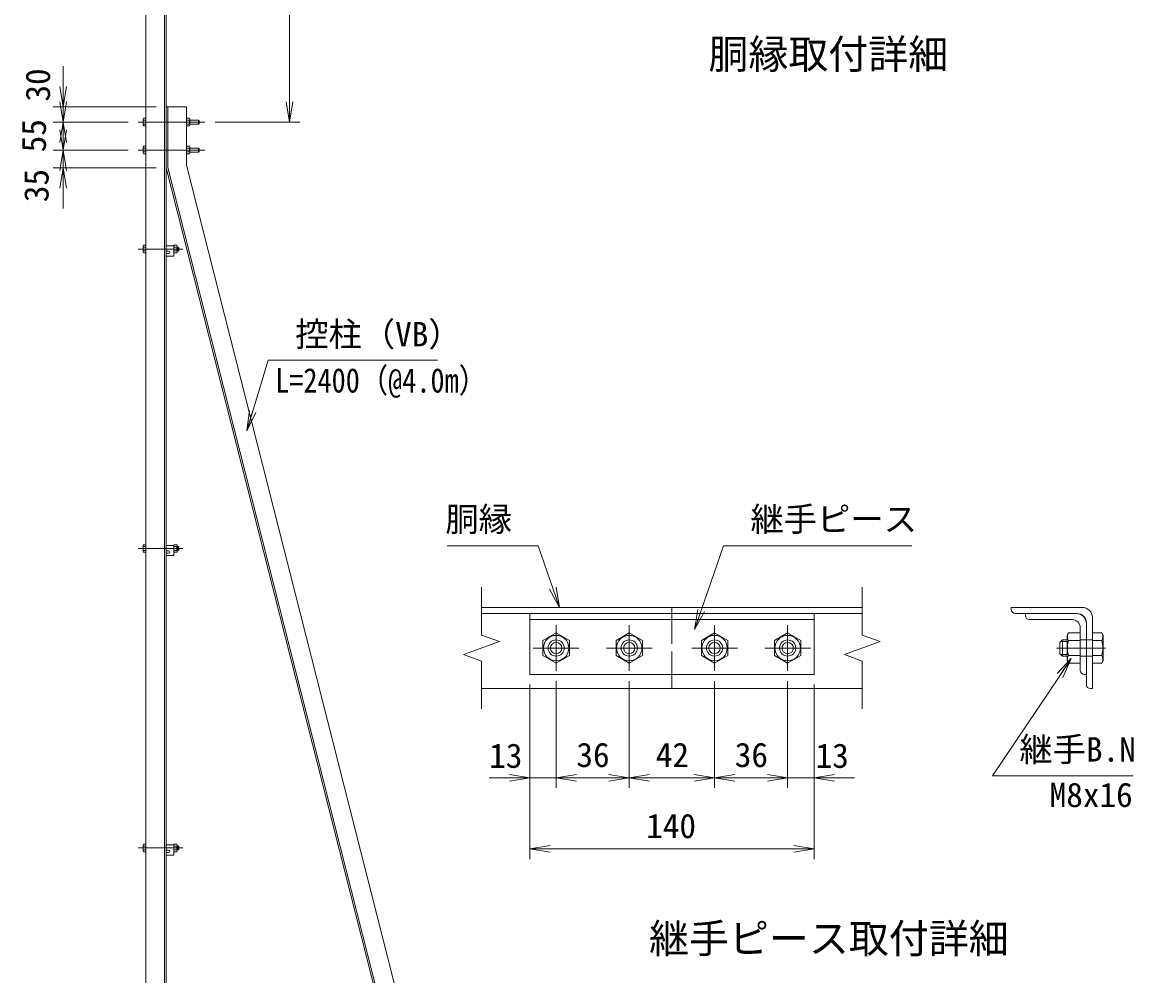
# Model space of a CAD drawing. Units: millimetres, scale not verified, with parts at other scales. Extents: x -4200 to 4200, y -2970 to 2970.
# Drawn here: x 471 to 2660, y -336 to 1543 of the extents above; entities that cross this region are included whole.
import ezdxf
from ezdxf.enums import TextEntityAlignment as Align

# ---------------------------------------------------------------- set-up
doc = ezdxf.new("R2010")
doc.units = ezdxf.units.MM
doc.header["$LTSCALE"] = 10
doc.linetypes.add('DASHED', pattern=[7.5, 6, -1.5])
doc.linetypes.add('USER1', pattern=[50.8, 31.75, -6.35, 6.35, -6.35])
for name, color, linetype, lineweight in [('0-0_D-STR1', 1, 'Continuous', 18), ('0-1_D-BMK', 2, 'USER1', 13), ('0-2_D-STR-DIM', 7, 'Continuous', 13), ('0-3_D-STR3', 3, 'Continuous', 13), ('0-6_D-STR-TXT', 7, 'Continuous', 13), ('0-7_0', 7, 'Continuous', 18)]:
    doc.layers.add(name, color=color, linetype=linetype, lineweight=lineweight)
doc.layers.add('0-8_D-TTL-TXT', color=7, linetype='Continuous')
doc.styles.add('ＭＳ ゴシック', font='')
doc.styles.get('ＭＳ ゴシック').set_extended_font_data('MS Gothic')

# ---------------------------------------------------------------- blocks, each defined once
blk = doc.blocks.new('_Open')
at = {"layer": '0-7_0'}
blk.add_line((-10, 1.667), (0, 0), dxfattribs=at)
blk.add_lwpolyline([(-10, -1.667), (0, 0), (-10, 0)], dxfattribs=at)

msp = doc.modelspace()

# ---------------------------------------------------------------- linework, layer by layer
at = {"layer": '0-0_D-STR1'}
for p, q in [((714.43, -1068.85), (714.43, 2301.15)), ((750.93, -1068.85), (750.93, 2301.15)), ((754.43, -1068.85), (754.43, 2301.15)), ((754.43, 1376.15), (794.43, 1376.15)), ((754.43, 1256.15), (754.43, 1376.15)), ((757.93, 1256.59), (757.93, 1376.15)), ((794.43, 1261.14), (794.43, 1376.15)), ((1254.43, -713.85), (754.43, 1256.15)), ((1257.93, -713.41), (757.93, 1256.59)), ((1294.43, -708.86), (794.43, 1261.14)), ((1375.63, 390.05), (2125.63, 390.05)), ((1375.63, 378.05), (2125.63, 378.05)), ((1750.63, 390.05), (1750.63, 378.05)), ((2558.98, 390.05), (2418.98, 390.05)), ((2418.98, 386.05), (2418.98, 390.05)), ((2548.98, 378.05), (2426.98, 378.05)), ((2566.98, 238.05), (2566.98, 360.05)), ((2578.98, 230.05), (2578.98, 370.05)), ((1750.63, 258.05), (1750.63, 230.05)), ((1375.63, 230.05), (2125.63, 230.05)), ((2574.98, 230.05), (2578.98, 230.05))]:
    msp.add_line(p, q, dxfattribs=at)
at = {"layer": '0-0_D-STR1', "color": 4, "linetype": 'DASHED', "lineweight": 13}
msp.add_line((1750.63, 378.05), (1750.63, 258.05), dxfattribs=at)
at = {"layer": '0-0_D-STR1'}
for centre, radius, start, end in [((2426.98, 386.05), 8, 180, 270), ((2548.98, 360.05), 18, 0, 90), ((2558.98, 370.05), 20, 0, 90), ((2574.98, 238.05), 8, 180, 270)]:
    msp.add_arc(centre, radius, start, end, dxfattribs=at)
at = {"layer": '0-1_D-BMK'}
for p, q in [((830.85, 1346.15), (699.43, 1346.15)), ((830.85, 1291.15), (699.43, 1291.15)), ((787.43, 1096.15), (699.43, 1096.15)), ((787.43, 506.15), (699.43, 506.15)), ((1522.63, 355.05), (1522.63, 265.05)), ((1666.63, 355.05), (1666.63, 265.05)), ((1834.63, 355.05), (1834.63, 265.05)), ((1978.63, 355.05), (1978.63, 265.05)), ((1477.63, 310.05), (1567.63, 310.05)), ((1621.63, 310.05), (1711.63, 310.05)), ((1789.63, 310.05), (1879.63, 310.05)), ((1933.63, 310.05), (2023.63, 310.05)), ((2508.18, 310.05), (2604.98, 310.05)), ((787.43, -83.85), (699.43, -83.85))]:
    msp.add_line(p, q, dxfattribs=at)
at = {"layer": '0-2_D-STR-DIM'}
for p, q in [((997.56, 2301.15), (997.56, 1346.15)), ((551.63, 1416.15), (551.63, 1456.15)), ((551.63, 1386.15), (551.63, 1426.15)), ((734.43, 1376.15), (531.63, 1376.15)), ((551.63, 1376.15), (551.63, 1346.15)), ((551.63, 1331.15), (551.63, 1371.15)), ((679.43, 1346.15), (531.63, 1346.15)), ((679.43, 1346.15), (531.63, 1346.15)), ((551.63, 1346.15), (551.63, 1291.15)), ((850.85, 1346.15), (1017.56, 1346.15)), ((551.63, 1306.15), (551.63, 1266.15)), ((679.43, 1291.15), (531.63, 1291.15)), ((679.43, 1291.15), (531.63, 1291.15)), ((551.63, 1291.15), (551.63, 1256.15)), ((734.43, 1256.15), (531.63, 1256.15)), ((551.63, 1251.15), (551.63, 1211.15)), ((551.63, 1216.15), (551.63, 1176.15)), ((1375.63, 430.05), (1375.63, 335.7)), ((2125.63, 430.05), (2125.63, 335.7)), ((2160.87, 322.87), (2125.63, 335.7)), ((2090.39, 297.22), (2160.87, 322.87)), ((2125.63, 284.39), (2090.39, 297.22)), ((1375.63, 284.39), (1375.63, 190.05)), ((2125.63, 284.39), (2125.63, 190.05)), ((1522.63, 245.05), (1522.63, 34.33)), ((1522.63, 245.05), (1522.63, 34.33)), ((1666.63, 245.05), (1666.63, 34.33)), ((1666.63, 245.05), (1666.63, 34.33)), ((1834.63, 245.05), (1834.63, 34.33)), ((1834.63, 245.05), (1834.63, 34.33)), ((1978.63, 245.05), (1978.63, 34.33)), ((1978.63, 245.05), (1978.63, 34.33)), ((1470.63, 238.05), (1470.63, -105.67)), ((1470.63, 238.05), (1470.63, 34.33)), ((2030.63, 238.05), (2030.63, -105.67)), ((2030.63, 238.05), (2030.63, 34.33)), ((1430.63, 54.33), (1390.63, 54.33)), ((1470.63, 54.33), (1522.63, 54.33)), ((1522.63, 54.33), (1666.63, 54.33)), ((1562.63, 54.33), (1602.63, 54.33)), ((1666.63, 54.33), (1834.63, 54.33)), ((1834.63, 54.33), (1978.63, 54.33)), ((1938.63, 54.33), (1898.63, 54.33)), ((1978.63, 54.33), (2030.63, 54.33)), ((2070.63, 54.33), (2110.63, 54.33)), ((1470.63, -85.67), (2030.63, -85.67))]:
    msp.add_line(p, q, dxfattribs=at)
msp.add_lwpolyline([(1375.63, 284.39), (1340.39, 297.22), (1410.87, 322.87), (1375.63, 335.7)], dxfattribs=at)
at = {"layer": '0-3_D-STR3'}
for p, q in [((709.13, 1352.45), (709.83, 1353.65)), ((709.13, 1352.45), (709.13, 1339.85)), ((709.13, 1339.85), (709.83, 1338.64)), ((714.43, 1353.65), (709.83, 1353.65)), ((714.43, 1349.9), (709.83, 1349.9)), ((714.43, 1342.4), (709.83, 1342.4)), ((714.43, 1338.64), (709.83, 1338.64)), ((714.43, 1353.65), (714.43, 1338.64)), ((794.43, 1353.65), (800.21, 1353.65)), ((794.43, 1338.64), (794.43, 1353.65)), ((794.43, 1349.9), (800.21, 1349.9)), ((794.43, 1342.4), (800.21, 1342.4)), ((794.43, 1338.64), (800.21, 1338.64)), ((800.21, 1353.65), (800.93, 1352.4)), ((800.21, 1338.64), (800.93, 1339.9)), ((800.93, 1339.9), (800.93, 1352.4)), ((800.93, 1350.15), (818.23, 1350.15)), ((800.93, 1342.15), (818.23, 1342.15)), ((818.23, 1350.15), (819.43, 1348.95)), ((818.23, 1350.15), (818.23, 1342.15)), ((818.23, 1342.15), (819.43, 1343.35)), ((819.43, 1348.95), (819.43, 1343.35)), ((709.13, 1297.45), (709.83, 1298.65)), ((709.13, 1297.45), (709.13, 1284.85)), ((714.43, 1298.65), (709.83, 1298.65)), ((714.43, 1294.9), (709.83, 1294.9)), ((714.43, 1298.65), (714.43, 1283.64)), ((794.43, 1283.64), (794.43, 1298.65)), ((794.43, 1294.9), (800.21, 1294.9)), ((800.93, 1284.9), (800.93, 1297.4)), ((800.93, 1295.15), (818.23, 1295.15)), ((818.23, 1295.15), (819.43, 1293.95)), ((819.43, 1293.95), (819.43, 1288.35)), ((709.13, 1284.85), (709.83, 1283.64)), ((714.43, 1287.4), (709.83, 1287.4)), ((714.43, 1283.64), (709.83, 1283.64)), ((794.43, 1287.4), (800.21, 1287.4)), ((800.93, 1287.15), (818.23, 1287.15)), ((709.13, 1102.45), (709.83, 1103.65)), ((709.13, 1102.45), (709.13, 1089.85)), ((714.43, 1103.65), (709.83, 1103.65)), ((714.43, 1099.9), (709.83, 1099.9)), ((714.43, 1103.65), (714.43, 1088.64)), ((769.43, 1102.15), (754.43, 1102.15)), ((769.43, 1088.64), (769.43, 1103.65)), ((769.43, 1102.15), (769.43, 1082.15)), ((769.43, 1099.9), (775.21, 1099.9)), ((775.93, 1089.9), (775.93, 1102.4)), ((775.93, 1100.15), (778.23, 1100.15)), ((778.23, 1100.15), (779.43, 1098.95)), ((779.43, 1098.95), (779.43, 1093.35)), ((709.13, 1089.85), (709.83, 1088.64)), ((714.43, 1092.4), (709.83, 1092.4)), ((714.43, 1088.64), (709.83, 1088.64)), ((759.18, 1091.65), (754.43, 1091.65)), ((759.18, 1087.15), (754.43, 1087.15)), ((754.43, 1087.15), (754.43, 1082.15)), ((769.43, 1082.15), (754.43, 1082.15)), ((769.43, 1092.4), (775.21, 1092.4)), ((775.93, 1092.15), (778.23, 1092.15)), ((709.13, 512.45), (709.83, 513.65)), ((709.13, 512.45), (709.13, 499.85)), ((714.43, 513.65), (709.83, 513.65)), ((714.43, 509.9), (709.83, 509.9)), ((714.43, 513.65), (714.43, 498.64)), ((769.43, 512.15), (754.43, 512.15)), ((769.43, 498.64), (769.43, 513.65)), ((769.43, 512.15), (769.43, 492.15)), ((769.43, 509.9), (775.21, 509.9)), ((775.93, 499.9), (775.93, 512.4)), ((775.93, 510.15), (778.23, 510.15)), ((778.23, 510.15), (779.43, 508.95)), ((779.43, 508.95), (779.43, 503.35)), ((709.13, 499.85), (709.83, 498.64)), ((714.43, 502.4), (709.83, 502.4)), ((714.43, 498.64), (709.83, 498.64)), ((759.18, 501.65), (754.43, 501.65)), ((759.18, 497.15), (754.43, 497.15)), ((754.43, 497.15), (754.43, 492.15)), ((769.43, 492.15), (754.43, 492.15)), ((769.43, 502.4), (775.21, 502.4)), ((775.93, 502.15), (778.23, 502.15)), ((1470.63, 378.05), (2030.63, 378.05)), ((1470.63, 378.05), (1470.63, 258.05)), ((2030.63, 378.05), (2030.63, 258.05)), ((2446.98, 378.05), (2446.98, 374.05)), ((2446.98, 378.05), (2546.98, 378.05)), ((1470.63, 366.05), (2030.63, 366.05)), ((2454.98, 366.05), (2538.98, 366.05)), ((2566.98, 358.05), (2566.98, 258.05)), ((1522.63, 340.07), (1496.63, 325.06)), ((1548.63, 325.06), (1522.63, 340.07)), ((1666.63, 340.07), (1640.63, 325.06)), ((1692.63, 325.06), (1666.63, 340.07)), ((1834.63, 340.07), (1808.63, 325.06)), ((1860.63, 325.06), (1834.63, 340.07)), ((1978.63, 340.07), (1952.63, 325.06)), ((2004.63, 325.06), (1978.63, 340.07)), ((2528.98, 335.05), (2528.98, 285.05)), ((2554.98, 350.05), (2554.98, 266.05)), ((2554.98, 340.07), (2554.98, 280.02)), ((2578.98, 280.02), (2578.98, 340.07)), ((2578.98, 340.07), (2597.4, 340.07)), ((2600.18, 335.25), (2597.4, 340.07)), ((2600.18, 284.85), (2600.18, 335.25)), ((1496.63, 325.06), (1496.63, 295.03)), ((1548.63, 295.03), (1548.63, 325.06)), ((1640.63, 325.06), (1640.63, 295.03)), ((1692.63, 295.03), (1692.63, 325.06)), ((1808.63, 325.06), (1808.63, 295.03)), ((1860.63, 295.03), (1860.63, 325.06)), ((1952.63, 325.06), (1952.63, 295.03)), ((2004.63, 295.03), (2004.63, 325.06)), ((2514.98, 298.85), (2514.98, 321.25)), ((2528.98, 323.05), (2516.78, 323.05)), ((2528.98, 326.05), (2519.78, 326.05)), ((2554.98, 325.06), (2531.88, 325.06)), ((2578.98, 326.05), (2554.98, 326.05)), ((2578.98, 325.06), (2597.4, 325.06)), ((1496.63, 295.03), (1522.63, 280.02)), ((1522.63, 280.02), (1548.63, 295.03)), ((1640.63, 295.03), (1666.63, 280.02)), ((1666.63, 280.02), (1692.63, 295.03)), ((1808.63, 295.03), (1834.63, 280.02)), ((1834.63, 280.02), (1860.63, 295.03)), ((1952.63, 295.03), (1978.63, 280.02)), ((1978.63, 280.02), (2004.63, 295.03)), ((2519.78, 294.05), (2514.98, 298.85)), ((2528.98, 297.05), (2516.78, 297.05)), ((2528.98, 294.05), (2519.78, 294.05)), ((2554.98, 295.03), (2531.88, 295.03)), ((2578.98, 294.05), (2554.98, 294.05)), ((2578.98, 295.03), (2597.4, 295.03)), ((2600.18, 284.85), (2597.4, 280.02)), ((2578.98, 280.02), (2597.4, 280.02)), ((1470.63, 258.05), (2030.63, 258.05)), ((2562.98, 258.05), (2566.98, 258.05)), ((709.13, -77.55), (709.83, -76.35)), ((709.13, -77.55), (709.13, -90.15)), ((714.43, -76.35), (709.83, -76.35)), ((714.43, -80.1), (709.83, -80.1)), ((714.43, -76.35), (714.43, -91.36)), ((769.43, -77.85), (754.43, -77.85)), ((769.43, -76.35), (775.21, -76.35)), ((769.43, -91.36), (769.43, -76.35)), ((769.43, -77.85), (769.43, -97.85)), ((769.43, -80.1), (775.21, -80.1)), ((775.21, -76.35), (775.93, -77.6)), ((775.93, -90.1), (775.93, -77.6)), ((775.93, -79.85), (778.23, -79.85)), ((778.23, -79.85), (779.43, -81.05)), ((778.23, -79.85), (778.23, -87.85)), ((778.23, -87.85), (779.43, -86.65)), ((779.43, -81.05), (779.43, -86.65)), ((709.13, -90.15), (709.83, -91.36)), ((714.43, -87.6), (709.83, -87.6)), ((714.43, -91.36), (709.83, -91.36)), ((759.18, -88.35), (754.43, -88.35)), ((754.43, -92.85), (754.43, -97.85)), ((759.18, -92.85), (754.43, -92.85)), ((769.43, -97.85), (754.43, -97.85)), ((769.43, -87.6), (775.21, -87.6)), ((769.43, -91.36), (775.21, -91.36)), ((775.21, -91.36), (775.93, -90.1)), ((775.93, -87.85), (778.23, -87.85))]:
    msp.add_line(p, q, dxfattribs=at)
for points in [[(794.43, 1298.65), (800.21, 1298.65), (800.93, 1297.4)], [(818.23, 1295.15), (818.23, 1287.15), (819.43, 1288.35)], [(794.43, 1283.64), (800.21, 1283.64), (800.93, 1284.9)], [(769.43, 1103.65), (775.21, 1103.65), (775.93, 1102.4)], [(778.23, 1100.15), (778.23, 1092.15), (779.43, 1093.35)], [(769.43, 1088.64), (775.21, 1088.64), (775.93, 1089.9)], [(769.43, 513.65), (775.21, 513.65), (775.93, 512.4)], [(778.23, 510.15), (778.23, 502.15), (779.43, 503.35)], [(769.43, 498.64), (775.21, 498.64), (775.93, 499.9)], [(2554.98, 340.07), (2531.88, 340.07), (2528.98, 335.05)], [(2519.78, 294.05), (2519.78, 326.05), (2514.98, 321.25)], [(2554.98, 280.02), (2531.88, 280.02), (2528.98, 285.05)]]:
    msp.add_lwpolyline(points, dxfattribs=at)
for centre, radius in [((1522.63, 310.05), 25), ((1666.63, 310.05), 25), ((1834.63, 310.05), 25), ((1978.63, 310.05), 25), ((1522.63, 310.05), 16), ((1522.63, 310.05), 11.2), ((1666.63, 310.05), 16), ((1666.63, 310.05), 11.2), ((1834.63, 310.05), 16), ((1834.63, 310.05), 11.2), ((1978.63, 310.05), 16), ((1978.63, 310.05), 11.2)]:
    msp.add_circle(centre, radius, dxfattribs=at)
for centre, radius, start, end in [((712.57, 1351.78), 3.32, 145.61585, 214.38415), ((721.67, 1346.15), 12.42, 162.4121, 197.5879), ((712.57, 1340.52), 3.32, 145.61585, 214.38415), ((797.47, 1351.78), 3.32, 325.61586, 34.38414), ((788.37, 1346.15), 12.42, 342.4121, 17.5879), ((797.47, 1340.52), 3.32, 325.61585, 34.38416), ((712.57, 1296.78), 3.32, 145.61585, 214.38415), ((721.67, 1291.15), 12.42, 162.4121, 197.5879), ((797.47, 1296.78), 3.32, 325.61586, 34.38414), ((788.37, 1291.15), 12.42, 342.4121, 17.5879), ((712.57, 1285.52), 3.32, 145.61585, 214.38415), ((797.47, 1285.52), 3.32, 325.61585, 34.38416), ((712.57, 1101.78), 3.32, 145.61585, 214.38415), ((721.67, 1096.15), 12.42, 162.4121, 197.5879), ((772.47, 1101.78), 3.32, 325.61586, 34.38414), ((763.37, 1096.15), 12.42, 342.4121, 17.5879), ((712.57, 1090.52), 3.32, 145.61585, 214.38415), ((759.18, 1089.4), 2.25, 270, 90), ((772.47, 1090.52), 3.32, 325.61585, 34.38416), ((712.57, 511.78), 3.32, 145.61585, 214.38415), ((721.67, 506.15), 12.42, 162.4121, 197.5879), ((772.47, 511.78), 3.32, 325.61586, 34.38414), ((763.37, 506.15), 12.42, 342.4121, 17.5879), ((712.57, 500.52), 3.32, 145.61585, 214.38415), ((759.18, 499.4), 2.25, 270, 90), ((772.47, 500.52), 3.32, 325.61585, 34.38416), ((2454.98, 374.05), 8, 180, 270), ((2546.98, 358.05), 20, 0, 90), ((2538.98, 350.05), 16, 0, 90), ((2542.85, 332.56), 13.29, 145.61585, 214.38416), ((2586.43, 332.56), 13.29, 325.61585, 34.38415), ((2579.24, 310.05), 49.68, 162.4121, 197.5879), ((2550.04, 310.05), 49.68, 342.4121, 17.5879), ((2542.85, 287.53), 13.29, 145.61586, 214.38414), ((2586.43, 287.53), 13.29, 325.61585, 34.38415), ((2562.98, 266.05), 8, 180, 270), ((712.57, -78.22), 3.32, 145.61585, 214.38415), ((721.67, -83.85), 12.42, 162.4121, 197.5879), ((772.47, -78.22), 3.32, 325.61586, 34.38414), ((763.37, -83.85), 12.42, 342.4121, 17.5879), ((712.57, -89.48), 3.32, 145.61585, 214.38415), ((759.18, -90.6), 2.25, 270, 90), ((772.47, -89.48), 3.32, 325.61585, 34.38416)]:
    msp.add_arc(centre, radius, start, end, dxfattribs=at)
at = {"layer": '0-6_D-STR-TXT'}
for points in [[(1289.13, 877.33), (955.46, 877.33), (913.77, 739.67)], [(1307.91, 511.39), (1487.51, 511.39), (1528.39, 391.94)], [(2223.4, 511.39), (1852.18, 511.39), (1795.82, 348.18)], [(2659.25, 58.57), (2381.93, 58.57), (2536.12, 287.54)]]:
    msp.add_lwpolyline(points, dxfattribs=at)

# ---------------------------------------------------------------- block references
at = {"layer": '0-2_D-STR-DIM', "xscale": 4, "yscale": 4}
for p, rotation in [((551.63, 1376.15), 270), ((551.63, 1346.15), 270), ((997.56, 1346.15), 270), ((551.63, 1346.15), 90), ((551.63, 1291.15), 270), ((551.63, 1291.15), 90), ((551.63, 1256.15), 90), ((1522.63, 54.33), 180), ((1522.63, 54.33), 180), ((1666.63, 54.33), 180), ((1834.63, 54.33), 180), ((2030.63, 54.33), 180), ((1470.63, -85.67), 180)]:
    msp.add_blockref('_Open', p, dxfattribs=dict(at, rotation=rotation))
for p in [(1470.63, 54.33), (1666.63, 54.33), (1834.63, 54.33), (1978.63, 54.33), (1978.63, 54.33), (2030.63, -85.67)]:
    msp.add_blockref('_Open', p, dxfattribs=at)
at = {"layer": '0-6_D-STR-TXT', "xscale": 4, "yscale": 4}
for p, rotation in [((913.19, 737.75), 253.14944), ((1529.04, 390.05), 288.89188), ((1795.17, 346.29), 250.94989), ((2537.24, 289.2), 56.0438)]:
    msp.add_blockref('_Open', p, dxfattribs=dict(at, rotation=rotation))

# ---------------------------------------------------------------- texts
at = {"layer": '0-2_D-STR-DIM', "style": 'ＭＳ ゴシック'}
for s, p in [('30', (540.09, 1386.64)), ('55', (532.05, 1286.66)), ('35', (537.17, 1188.45))]:
    msp.add_text(s, height=48.09, rotation=90, dxfattribs=at).set_placement(p, align=Align.BOTTOM_LEFT)
for s, p in [('13', (1390.7, 59.53)), ('36', (1562.5, 61.08)), ('42', (1718.9, 61.08)), ('36', (1874.5, 61.08)), ('13', (2033.62, 59.53)), ('140', (1699.97, -78.92))]:
    msp.add_text(s, height=48.09, dxfattribs=at).set_placement(p, align=Align.BOTTOM_LEFT)
at = {"layer": '0-6_D-STR-TXT', "style": 'ＭＳ ゴシック'}
for s, p in [('控柱（VB）', (1008.67, 889.91)), ('胴縁', (1304.36, 525.37)), ('継手ピース', (1905.38, 525.49)), ('継手B.N', (2435.14, 71.92)), ('M8x16', (2494.77, -17.63))]:
    msp.add_text(s, height=48.09, dxfattribs=at).set_placement(p, align=Align.BOTTOM_LEFT)
at = {"layer": '0-6_D-STR-TXT', "style": 'ＭＳ ゴシック', "width": 0.85}
msp.add_text('L=2400（@4.0m）', height=48.09, dxfattribs=at).set_placement((969.08, 798.95), align=Align.BOTTOM_LEFT)
at = {"layer": '0-8_D-TTL-TXT', "style": 'ＭＳ ゴシック'}
for s, p in [('胴縁取付詳細', (1822.62, 1434.07)), ('継手ピース取付詳細', (1705.66, -308.28))]:
    msp.add_text(s, height=57.7, dxfattribs=at).set_placement(p, align=Align.BOTTOM_LEFT)

doc.saveas('drawing.dxf')
